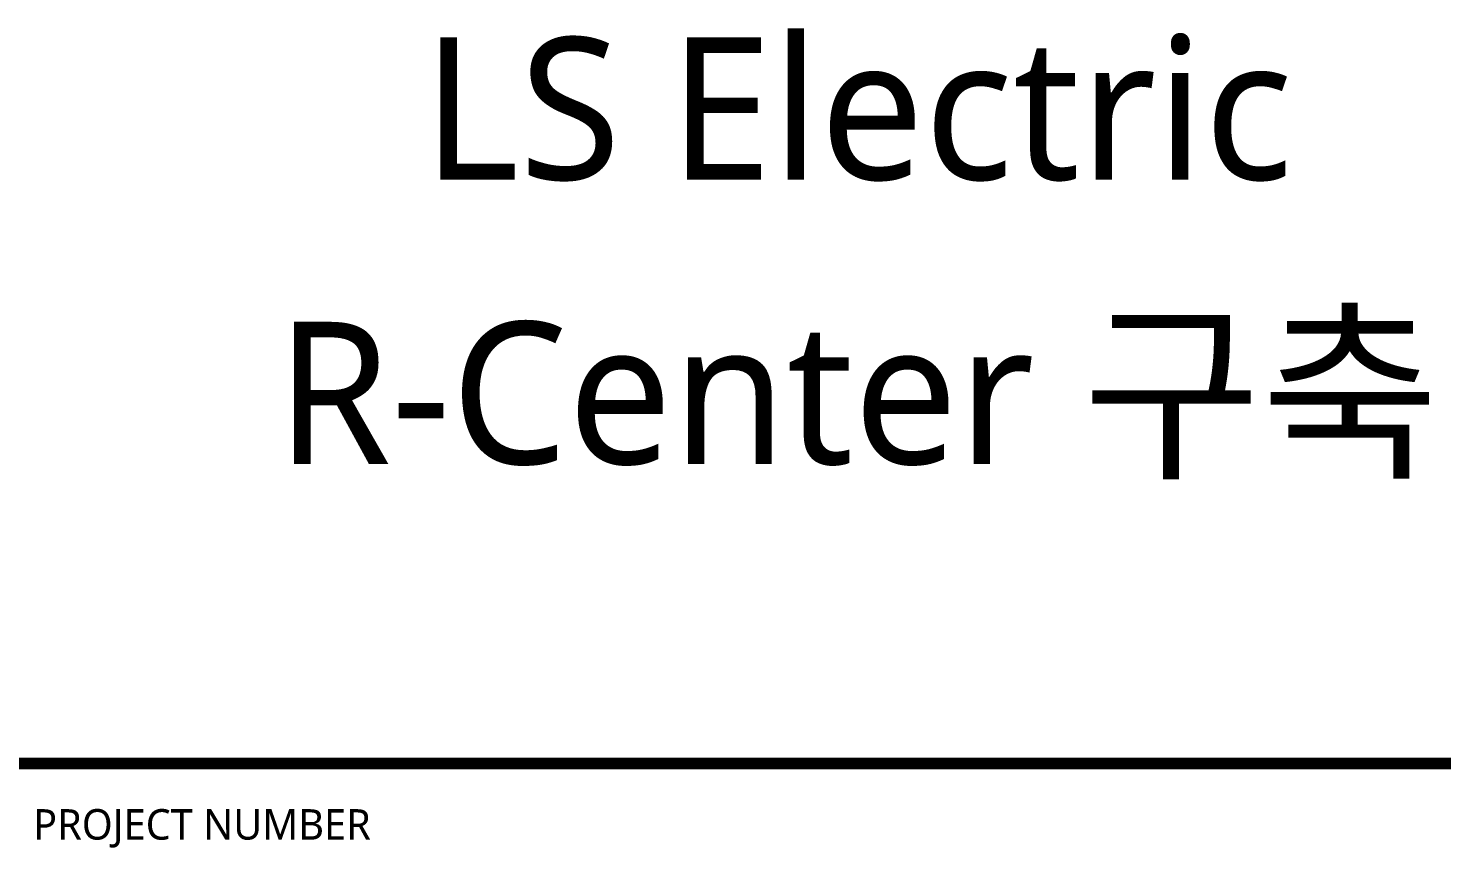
# Model space of a CAD drawing. Header units: millimetres. Extents: x 0 to 168200, y 0 to 118800.
# Drawn here: x 147132 to 161052, y 99970 to 108039 of the extents above; entities that cross this region are included whole.
import ezdxf
from ezdxf.enums import TextEntityAlignment as Align

# ---------------------------------------------------------------- set-up
doc = ezdxf.new("R2010")
doc.units = ezdxf.units.MM
doc.header["$LTSCALE"] = 200
doc.layers.add('XR-SHEET$0$XR-SHEET$0$TEXT', color=3, linetype='Continuous')
doc.layers.add('XR-SHEET$0$XREF-Form$0$SHT', color=5, linetype='Continuous')
doc.styles.add('XR-SHEET$0$XR-SHEET$0$맑은고딕', font='')
doc.styles.add('XR-SHEET$0$XREF-Form$0$맑은고딕', font='')
doc.styles.get('XR-SHEET$0$XR-SHEET$0$맑은고딕').set_extended_font_data('Malgun Gothic')
doc.styles.get('XR-SHEET$0$XREF-Form$0$맑은고딕').set_extended_font_data('Malgun Gothic')

# ---------------------------------------------------------------- blocks, each defined once
blk = doc.blocks.new('XR-SHEET')
at = {"layer": 'XR-SHEET$0$XREF-Form$0$SHT', "const_width": 0.568}
blk.add_lwpolyline([(733.5, 504), (819.5, 504)], dxfattribs=at)
at = {"layer": 'XR-SHEET$0$XR-SHEET$0$TEXT', "color": 3, "style": 'XR-SHEET$0$XR-SHEET$0$맑은고딕'}
for s, p in [('LS Electric', (776.5, 536.243)), ('R-Center 구축', (776.5, 522.243))]:
    blk.add_text(s, height=7, dxfattribs=at).set_placement(p, align=Align.MIDDLE_CENTER)
at = {"layer": 'XR-SHEET$0$XREF-Form$0$SHT', "color": 9, "style": 'XR-SHEET$0$XREF-Form$0$맑은고딕'}
blk.add_text('PROJECT NUMBER', height=1.5, dxfattribs=at).set_placement((735.9, 501), align=Align.MIDDLE_LEFT)

msp = doc.modelspace()

# ---------------------------------------------------------------- block references
at = {"xscale": 200, "yscale": 200, "zscale": 200}
msp.add_blockref('XR-SHEET', (0, 0), dxfattribs=at)

doc.saveas('drawing.dxf')
